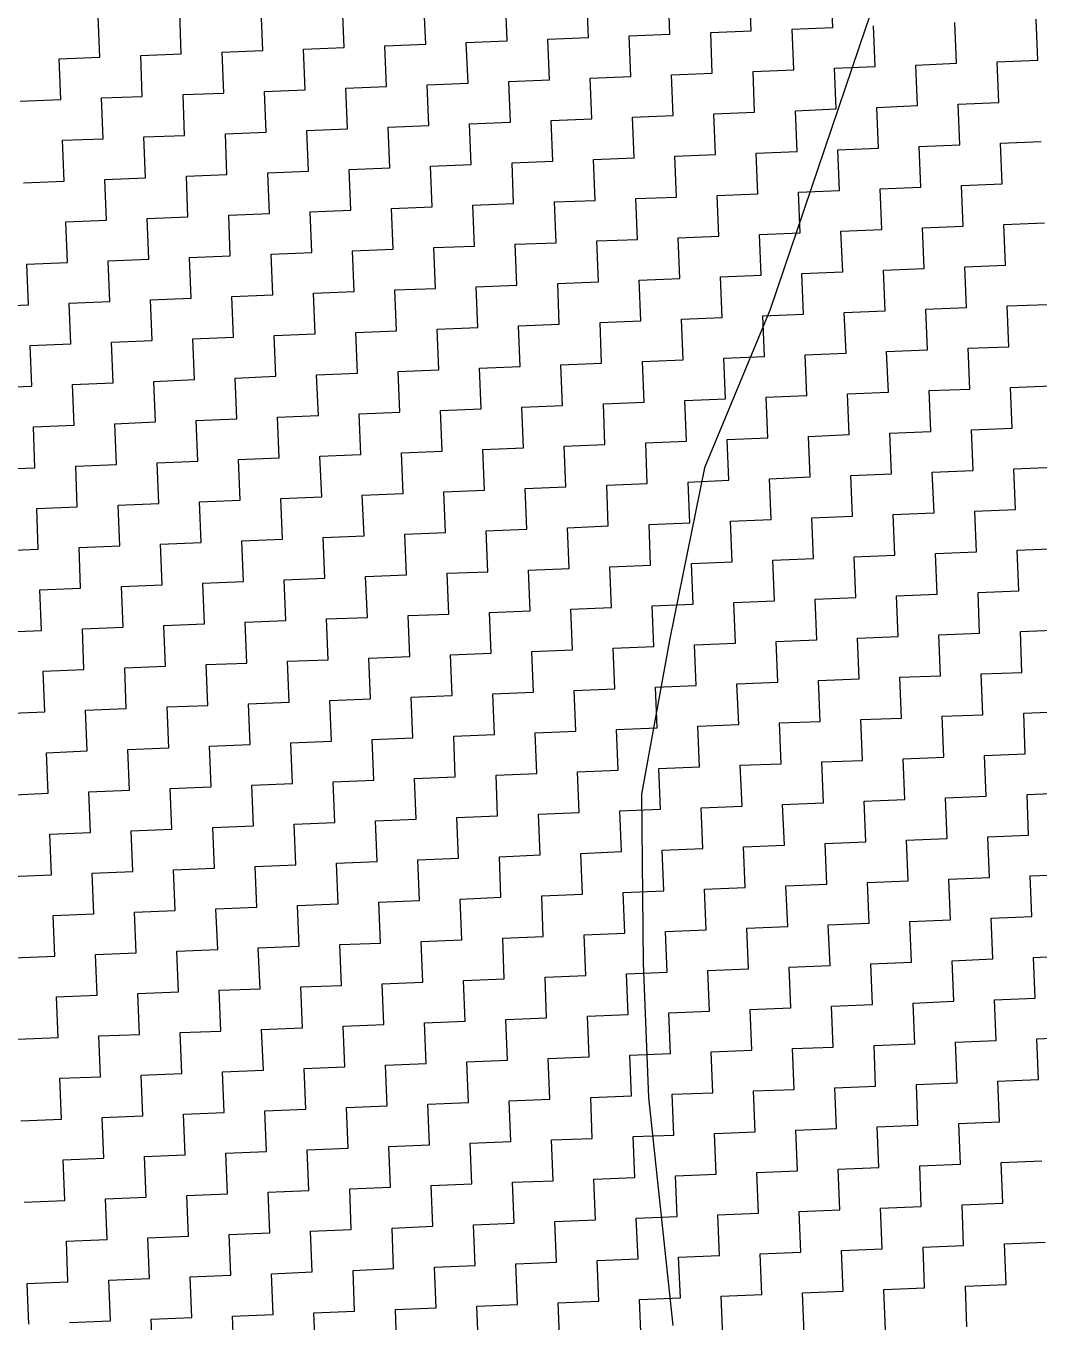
# Model space of a CAD drawing. Header units: metres. Extents: x 281802 to 284768, y 2076477 to 2081449.
# Drawn here: x 282218.1 to 282325, y 2076777.3 to 2076914.1 of the extents above; entities that cross this region are included whole.
import ezdxf

# ---------------------------------------------------------------- set-up
doc = ezdxf.new("R2010")
doc.units = ezdxf.units.M
doc.layers.add('LINE_WATER', color=4, linetype='Continuous')
doc.layers.add('POLY_HATCH', color=12, linetype='Continuous')

msp = doc.modelspace()

# ---------------------------------------------------------------- linework, layer by layer
at = {"layer": 'LINE_WATER'}
for p, q in [((282313.17, 2076932.22), (282306.69, 2076913.9)), ((282306.69, 2076913.9), (282296.65, 2076884.2)), ((282296.65, 2076884.2), (282289.7, 2076867.47)), ((282289.7, 2076867.47), (282286.05, 2076849.44)), ((282286.05, 2076849.44), (282283.04, 2076833.03)), ((282283.04, 2076833.03), (282283.24, 2076815.17)), ((282283.24, 2076815.17), (282283.81, 2076801)), ((282283.81, 2076801), (282286.36, 2076776.92))]:
    msp.add_line(p, q, dxfattribs=at)
at = {"layer": 'POLY_HATCH', "linetype": 'Continuous'}
for p, q in [((282303.25, 2076913.96), (282303.08, 2076918.26)), ((282268.86, 2076912.57), (282268.69, 2076916.87)), ((282277.46, 2076912.92), (282277.29, 2076917.22)), ((282286.06, 2076913.27), (282285.88, 2076917.57)), ((282294.65, 2076913.62), (282294.48, 2076917.91)), ((282234.47, 2076911.18), (282234.3, 2076915.48)), ((282243.07, 2076911.53), (282242.9, 2076915.82)), ((282251.67, 2076911.87), (282251.49, 2076916.17)), ((282260.27, 2076912.22), (282260.09, 2076916.52)), ((282225.88, 2076910.83), (282225.7, 2076915.13)), ((282307.72, 2076909.84), (282307.55, 2076914.14)), ((282316.32, 2076910.19), (282316.15, 2076914.49)), ((282324.92, 2076910.54), (282324.74, 2076914.84)), ((282273.16, 2076912.74), (282277.46, 2076912.92)), ((282273.34, 2076908.45), (282273.16, 2076912.74)), ((282281.76, 2076913.09), (282286.06, 2076913.27)), ((282281.93, 2076908.79), (282281.76, 2076913.09)), ((282290.36, 2076913.44), (282294.65, 2076913.62)), ((282290.53, 2076909.14), (282290.36, 2076913.44)), ((282298.95, 2076913.79), (282303.25, 2076913.96)), ((282299.13, 2076909.49), (282298.95, 2076913.79)), ((282238.77, 2076911.35), (282243.07, 2076911.53)), ((282238.95, 2076907.05), (282238.77, 2076911.35)), ((282247.37, 2076911.7), (282251.67, 2076911.87)), ((282247.54, 2076907.4), (282247.37, 2076911.7)), ((282255.97, 2076912.05), (282260.27, 2076912.22)), ((282256.14, 2076907.75), (282255.97, 2076912.05)), ((282264.56, 2076912.4), (282268.86, 2076912.57)), ((282264.74, 2076908.1), (282264.56, 2076912.4)), ((282221.58, 2076910.65), (282225.88, 2076910.83)), ((282221.75, 2076906.36), (282221.58, 2076910.65)), ((282230.18, 2076911), (282234.47, 2076911.18)), ((282230.35, 2076906.7), (282230.18, 2076911)), ((282312.02, 2076910.01), (282316.32, 2076910.19)), ((282312.2, 2076905.72), (282312.02, 2076910.01)), ((282320.62, 2076910.36), (282324.92, 2076910.54)), ((282320.79, 2076906.06), (282320.62, 2076910.36)), ((282277.63, 2076908.62), (282281.93, 2076908.79)), ((282277.81, 2076904.32), (282277.63, 2076908.62)), ((282286.23, 2076908.97), (282290.53, 2076909.14)), ((282286.41, 2076904.67), (282286.23, 2076908.97)), ((282294.83, 2076909.32), (282299.13, 2076909.49)), ((282295, 2076905.02), (282294.83, 2076909.32)), ((282303.43, 2076909.67), (282307.72, 2076909.84)), ((282303.6, 2076905.37), (282303.43, 2076909.67)), ((282243.25, 2076907.23), (282247.54, 2076907.4)), ((282243.42, 2076902.93), (282243.25, 2076907.23)), ((282251.84, 2076907.58), (282256.14, 2076907.75)), ((282252.02, 2076903.28), (282251.84, 2076907.58)), ((282260.44, 2076907.92), (282264.74, 2076908.1)), ((282260.61, 2076903.63), (282260.44, 2076907.92)), ((282269.04, 2076908.27), (282273.34, 2076908.45)), ((282269.21, 2076903.97), (282269.04, 2076908.27)), ((282217.45, 2076906.18), (282221.75, 2076906.36)), ((282226.05, 2076906.53), (282230.35, 2076906.7)), ((282226.22, 2076902.23), (282226.05, 2076906.53)), ((282234.65, 2076906.88), (282238.95, 2076907.05)), ((282234.82, 2076902.58), (282234.65, 2076906.88)), ((282316.5, 2076905.89), (282320.79, 2076906.06)), ((282316.67, 2076901.59), (282316.5, 2076905.89)), ((282282.11, 2076904.5), (282286.41, 2076904.67)), ((282282.28, 2076900.2), (282282.11, 2076904.5)), ((282290.7, 2076904.84), (282295, 2076905.02)), ((282290.88, 2076900.55), (282290.7, 2076904.84)), ((282299.3, 2076905.19), (282303.6, 2076905.37)), ((282299.48, 2076900.89), (282299.3, 2076905.19)), ((282307.9, 2076905.54), (282312.2, 2076905.72)), ((282308.07, 2076901.24), (282307.9, 2076905.54)), ((282247.72, 2076903.1), (282252.02, 2076903.28)), ((282247.89, 2076898.8), (282247.72, 2076903.1)), ((282256.32, 2076903.45), (282260.61, 2076903.63)), ((282256.49, 2076899.15), (282256.32, 2076903.45)), ((282264.91, 2076903.8), (282269.21, 2076903.97)), ((282265.09, 2076899.5), (282264.91, 2076903.8)), ((282273.51, 2076904.15), (282277.81, 2076904.32)), ((282273.68, 2076899.85), (282273.51, 2076904.15)), ((282221.93, 2076902.06), (282226.22, 2076902.23)), ((282222.1, 2076897.76), (282221.93, 2076902.06)), ((282230.52, 2076902.41), (282234.82, 2076902.58)), ((282230.7, 2076898.11), (282230.52, 2076902.41)), ((282239.12, 2076902.75), (282243.42, 2076902.93)), ((282239.29, 2076898.46), (282239.12, 2076902.75)), ((282320.97, 2076901.77), (282325.27, 2076901.94)), ((282321.14, 2076897.47), (282320.97, 2076901.77)), ((282286.58, 2076900.37), (282290.88, 2076900.55)), ((282286.75, 2076896.07), (282286.58, 2076900.37)), ((282295.18, 2076900.72), (282299.48, 2076900.89)), ((282295.35, 2076896.42), (282295.18, 2076900.72)), ((282303.77, 2076901.07), (282308.07, 2076901.24)), ((282303.95, 2076896.77), (282303.77, 2076901.07)), ((282312.37, 2076901.42), (282316.67, 2076901.59)), ((282312.55, 2076897.12), (282312.37, 2076901.42)), ((282252.19, 2076898.98), (282256.49, 2076899.15)), ((282252.36, 2076894.68), (282252.19, 2076898.98)), ((282260.79, 2076899.33), (282265.09, 2076899.5)), ((282260.96, 2076895.03), (282260.79, 2076899.33)), ((282269.39, 2076899.67), (282273.68, 2076899.85)), ((282269.56, 2076895.38), (282269.39, 2076899.67)), ((282277.98, 2076900.02), (282282.28, 2076900.2)), ((282278.16, 2076895.72), (282277.98, 2076900.02)), ((282217.8, 2076897.58), (282222.1, 2076897.76)), ((282226.4, 2076897.93), (282230.7, 2076898.11)), ((282226.57, 2076893.63), (282226.4, 2076897.93)), ((282235, 2076898.28), (282239.29, 2076898.46)), ((282235.17, 2076893.98), (282235, 2076898.28)), ((282243.59, 2076898.63), (282247.89, 2076898.8)), ((282243.77, 2076894.33), (282243.59, 2076898.63)), ((282291.05, 2076896.25), (282295.35, 2076896.42)), ((282291.23, 2076891.95), (282291.05, 2076896.25)), ((282299.65, 2076896.6), (282303.95, 2076896.77)), ((282299.82, 2076892.3), (282299.65, 2076896.6)), ((282308.25, 2076896.94), (282312.55, 2076897.12)), ((282308.42, 2076892.65), (282308.25, 2076896.94)), ((282316.84, 2076897.29), (282321.14, 2076897.47)), ((282317.02, 2076892.99), (282316.84, 2076897.29)), ((282256.66, 2076894.85), (282260.96, 2076895.03)), ((282265.26, 2076895.2), (282269.56, 2076895.38)), ((282265.43, 2076890.9), (282265.26, 2076895.2)), ((282273.86, 2076895.55), (282278.16, 2076895.72)), ((282274.03, 2076891.25), (282273.86, 2076895.55)), ((282282.46, 2076895.9), (282286.75, 2076896.07)), ((282282.63, 2076891.6), (282282.46, 2076895.9)), ((282222.27, 2076893.46), (282226.57, 2076893.63)), ((282230.87, 2076893.81), (282235.17, 2076893.98)), ((282231.05, 2076889.51), (282230.87, 2076893.81)), ((282239.47, 2076894.16), (282243.77, 2076894.33)), ((282239.64, 2076889.86), (282239.47, 2076894.16)), ((282248.07, 2076894.51), (282252.36, 2076894.68)), ((282248.24, 2076890.21), (282248.07, 2076894.51)), ((282256.84, 2076890.56), (282256.66, 2076894.85)), ((282222.45, 2076889.16), (282222.27, 2076893.46)), ((282295.53, 2076892.12), (282299.82, 2076892.3)), ((282304.12, 2076892.47), (282308.42, 2076892.65)), ((282304.3, 2076888.17), (282304.12, 2076892.47)), ((282312.72, 2076892.82), (282317.02, 2076892.99)), ((282312.89, 2076888.52), (282312.72, 2076892.82)), ((282321.32, 2076893.17), (282325.62, 2076893.34)), ((282321.49, 2076888.87), (282321.32, 2076893.17)), ((282261.14, 2076890.73), (282265.43, 2076890.9)), ((282269.73, 2076891.08), (282274.03, 2076891.25)), ((282269.91, 2076886.78), (282269.73, 2076891.08)), ((282278.33, 2076891.43), (282282.63, 2076891.6)), ((282278.51, 2076887.13), (282278.33, 2076891.43)), ((282286.93, 2076891.77), (282291.23, 2076891.95)), ((282287.1, 2076887.48), (282286.93, 2076891.77)), ((282295.7, 2076887.82), (282295.53, 2076892.12)), ((282226.75, 2076889.34), (282231.05, 2076889.51)), ((282235.34, 2076889.68), (282239.64, 2076889.86)), ((282235.52, 2076885.39), (282235.34, 2076889.68)), ((282243.94, 2076890.03), (282248.24, 2076890.21)), ((282244.12, 2076885.73), (282243.94, 2076890.03)), ((282252.54, 2076890.38), (282256.84, 2076890.56)), ((282252.71, 2076886.08), (282252.54, 2076890.38)), ((282261.31, 2076886.43), (282261.14, 2076890.73)), ((282218.15, 2076888.99), (282222.45, 2076889.16)), ((282218.32, 2076884.69), (282218.15, 2076888.99)), ((282226.92, 2076885.04), (282226.75, 2076889.34)), ((282300, 2076888), (282304.3, 2076888.17)), ((282308.6, 2076888.35), (282312.89, 2076888.52)), ((282308.77, 2076884.05), (282308.6, 2076888.35)), ((282317.19, 2076888.7), (282321.49, 2076888.87)), ((282317.37, 2076884.4), (282317.19, 2076888.7)), ((282265.61, 2076886.6), (282269.91, 2076886.78)), ((282274.21, 2076886.95), (282278.51, 2076887.13)), ((282274.38, 2076882.65), (282274.21, 2076886.95)), ((282282.8, 2076887.3), (282287.1, 2076887.48)), ((282282.98, 2076883), (282282.8, 2076887.3)), ((282291.4, 2076887.65), (282295.7, 2076887.82)), ((282291.58, 2076883.35), (282291.4, 2076887.65)), ((282300.17, 2076883.7), (282300, 2076888)), ((282231.22, 2076885.21), (282235.52, 2076885.39)), ((282239.82, 2076885.56), (282244.12, 2076885.73)), ((282239.99, 2076881.26), (282239.82, 2076885.56)), ((282248.41, 2076885.91), (282252.71, 2076886.08)), ((282248.59, 2076881.61), (282248.41, 2076885.91)), ((282257.01, 2076886.26), (282261.31, 2076886.43)), ((282257.19, 2076881.96), (282257.01, 2076886.26)), ((282265.78, 2076882.31), (282265.61, 2076886.6)), ((282214.03, 2076884.51), (282218.32, 2076884.69)), ((282222.62, 2076884.86), (282226.92, 2076885.04)), ((282222.8, 2076880.56), (282222.62, 2076884.86)), ((282231.39, 2076880.91), (282231.22, 2076885.21)), ((282304.47, 2076883.87), (282308.77, 2076884.05)), ((282313.07, 2076884.22), (282317.37, 2076884.4)), ((282313.24, 2076879.92), (282313.07, 2076884.22)), ((282321.67, 2076884.57), (282325.96, 2076884.74)), ((282321.84, 2076880.27), (282321.67, 2076884.57)), ((282270.08, 2076882.48), (282274.38, 2076882.65)), ((282278.68, 2076882.83), (282282.98, 2076883)), ((282278.85, 2076878.53), (282278.68, 2076882.83)), ((282287.28, 2076883.18), (282291.58, 2076883.35)), ((282287.45, 2076878.88), (282287.28, 2076883.18)), ((282295.87, 2076883.53), (282300.17, 2076883.7)), ((282296.05, 2076879.23), (282295.87, 2076883.53)), ((282304.65, 2076879.58), (282304.47, 2076883.87)), ((282235.69, 2076881.09), (282239.99, 2076881.26)), ((282244.29, 2076881.44), (282248.59, 2076881.61)), ((282244.46, 2076877.14), (282244.29, 2076881.44)), ((282252.89, 2076881.78), (282257.19, 2076881.96)), ((282253.06, 2076877.49), (282252.89, 2076881.78)), ((282261.48, 2076882.13), (282265.78, 2076882.31)), ((282261.66, 2076877.83), (282261.48, 2076882.13)), ((282270.26, 2076878.18), (282270.08, 2076882.48)), ((282218.5, 2076880.39), (282222.8, 2076880.56)), ((282218.67, 2076876.09), (282218.5, 2076880.39)), ((282227.1, 2076880.74), (282231.39, 2076880.91)), ((282227.27, 2076876.44), (282227.1, 2076880.74)), ((282235.87, 2076876.79), (282235.69, 2076881.09)), ((282308.94, 2076879.75), (282313.24, 2076879.92)), ((282317.54, 2076880.1), (282321.84, 2076880.27)), ((282317.72, 2076875.8), (282317.54, 2076880.1)), ((282274.55, 2076878.36), (282278.85, 2076878.53)), ((282283.15, 2076878.7), (282287.45, 2076878.88)), ((282283.33, 2076874.41), (282283.15, 2076878.7)), ((282291.75, 2076879.05), (282296.05, 2076879.23)), ((282291.92, 2076874.75), (282291.75, 2076879.05)), ((282300.35, 2076879.4), (282304.65, 2076879.58)), ((282300.52, 2076875.1), (282300.35, 2076879.4)), ((282309.12, 2076875.45), (282308.94, 2076879.75)), ((282240.17, 2076876.96), (282244.46, 2076877.14)), ((282248.76, 2076877.31), (282253.06, 2076877.49)), ((282248.94, 2076873.01), (282248.76, 2076877.31)), ((282257.36, 2076877.66), (282261.66, 2076877.83)), ((282257.53, 2076873.36), (282257.36, 2076877.66)), ((282265.96, 2076878.01), (282270.26, 2076878.18)), ((282266.13, 2076873.71), (282265.96, 2076878.01)), ((282274.73, 2076874.06), (282274.55, 2076878.36)), ((282214.37, 2076875.92), (282218.67, 2076876.09)), ((282222.97, 2076876.27), (282227.27, 2076876.44)), ((282223.15, 2076871.97), (282222.97, 2076876.27)), ((282231.57, 2076876.61), (282235.87, 2076876.79)), ((282231.74, 2076872.32), (282231.57, 2076876.61)), ((282240.34, 2076872.66), (282240.17, 2076876.96)), ((282313.42, 2076875.63), (282317.72, 2076875.8)), ((282322.01, 2076875.97), (282326.31, 2076876.15)), ((282322.19, 2076871.67), (282322.01, 2076875.97)), ((282279.03, 2076874.23), (282283.33, 2076874.41)), ((282287.62, 2076874.58), (282291.92, 2076874.75)), ((282287.8, 2076870.28), (282287.62, 2076874.58)), ((282296.22, 2076874.93), (282300.52, 2076875.1)), ((282296.4, 2076870.63), (282296.22, 2076874.93)), ((282304.82, 2076875.28), (282309.12, 2076875.45)), ((282304.99, 2076870.98), (282304.82, 2076875.28)), ((282313.59, 2076871.33), (282313.42, 2076875.63)), ((282244.64, 2076872.84), (282248.94, 2076873.01)), ((282253.24, 2076873.19), (282257.53, 2076873.36)), ((282253.41, 2076868.89), (282253.24, 2076873.19)), ((282261.83, 2076873.53), (282266.13, 2076873.71)), ((282262.01, 2076869.24), (282261.83, 2076873.53)), ((282270.43, 2076873.88), (282274.73, 2076874.06)), ((282270.6, 2076869.58), (282270.43, 2076873.88)), ((282279.2, 2076869.93), (282279.03, 2076874.23)), ((282218.85, 2076871.79), (282223.15, 2076871.97)), ((282219.02, 2076867.49), (282218.85, 2076871.79)), ((282227.44, 2076872.14), (282231.74, 2076872.32)), ((282227.62, 2076867.84), (282227.44, 2076872.14)), ((282236.04, 2076872.49), (282240.34, 2076872.66)), ((282236.22, 2076868.19), (282236.04, 2076872.49)), ((282244.81, 2076868.54), (282244.64, 2076872.84)), ((282317.89, 2076871.5), (282322.19, 2076871.67)), ((282283.5, 2076870.11), (282287.8, 2076870.28)), ((282292.1, 2076870.46), (282296.4, 2076870.63)), ((282292.27, 2076866.16), (282292.1, 2076870.46)), ((282300.69, 2076870.8), (282304.99, 2076870.98)), ((282300.87, 2076866.51), (282300.69, 2076870.8)), ((282309.29, 2076871.15), (282313.59, 2076871.33)), ((282309.47, 2076866.85), (282309.29, 2076871.15)), ((282318.06, 2076867.2), (282317.89, 2076871.5)), ((282249.11, 2076868.71), (282253.41, 2076868.89)), ((282257.71, 2076869.06), (282262.01, 2076869.24)), ((282257.88, 2076864.76), (282257.71, 2076869.06)), ((282266.31, 2076869.41), (282270.6, 2076869.58)), ((282266.48, 2076865.11), (282266.31, 2076869.41)), ((282274.9, 2076869.76), (282279.2, 2076869.93)), ((282275.08, 2076865.46), (282274.9, 2076869.76)), ((282283.67, 2076865.81), (282283.5, 2076870.11)), ((282223.32, 2076867.67), (282227.62, 2076867.84)), ((282223.49, 2076863.37), (282223.32, 2076867.67)), ((282231.92, 2076868.02), (282236.22, 2076868.19)), ((282232.09, 2076863.72), (282231.92, 2076868.02)), ((282240.51, 2076868.37), (282244.81, 2076868.54)), ((282240.69, 2076864.07), (282240.51, 2076868.37)), ((282249.29, 2076864.42), (282249.11, 2076868.71)), ((282322.36, 2076867.38), (282326.66, 2076867.55)), ((282214.72, 2076867.32), (282219.02, 2076867.49)), ((282287.97, 2076865.98), (282292.27, 2076866.16)), ((282296.57, 2076866.33), (282300.87, 2076866.51)), ((282296.74, 2076862.03), (282296.57, 2076866.33)), ((282305.17, 2076866.68), (282309.47, 2076866.85)), ((282305.34, 2076862.38), (282305.17, 2076866.68)), ((282313.76, 2076867.03), (282318.06, 2076867.2)), ((282313.94, 2076862.73), (282313.76, 2076867.03)), ((282322.54, 2076863.08), (282322.36, 2076867.38)), ((282253.58, 2076864.59), (282257.88, 2076864.76)), ((282262.18, 2076864.94), (282266.48, 2076865.11)), ((282262.36, 2076860.64), (282262.18, 2076864.94)), ((282270.78, 2076865.29), (282275.08, 2076865.46)), ((282270.95, 2076860.99), (282270.78, 2076865.29)), ((282279.38, 2076865.63), (282283.67, 2076865.81)), ((282279.55, 2076861.34), (282279.38, 2076865.63)), ((282288.15, 2076861.68), (282287.97, 2076865.98)), ((282227.79, 2076863.54), (282232.09, 2076863.72)), ((282227.97, 2076859.25), (282227.79, 2076863.54)), ((282236.39, 2076863.89), (282240.69, 2076864.07)), ((282236.56, 2076859.59), (282236.39, 2076863.89)), ((282244.99, 2076864.24), (282249.29, 2076864.42)), ((282245.16, 2076859.94), (282244.99, 2076864.24)), ((282253.76, 2076860.29), (282253.58, 2076864.59)), ((282219.2, 2076863.2), (282223.49, 2076863.37)), ((282219.37, 2076858.9), (282219.2, 2076863.2)), ((282292.45, 2076861.86), (282296.74, 2076862.03)), ((282301.04, 2076862.21), (282305.34, 2076862.38)), ((282301.22, 2076857.91), (282301.04, 2076862.21)), ((282309.64, 2076862.56), (282313.94, 2076862.73)), ((282309.81, 2076858.26), (282309.64, 2076862.56)), ((282318.24, 2076862.9), (282322.54, 2076863.08)), ((282318.41, 2076858.6), (282318.24, 2076862.9)), ((282266.65, 2076860.81), (282270.95, 2076860.99)), ((282266.83, 2076856.51), (282266.65, 2076860.81)), ((282275.25, 2076861.16), (282279.55, 2076861.34)), ((282275.43, 2076856.86), (282275.25, 2076861.16)), ((282283.85, 2076861.51), (282288.15, 2076861.68)), ((282284.02, 2076857.21), (282283.85, 2076861.51)), ((282292.62, 2076857.56), (282292.45, 2076861.86)), ((282232.27, 2076859.42), (282236.56, 2076859.59)), ((282232.44, 2076855.12), (282232.27, 2076859.42)), ((282240.86, 2076859.77), (282245.16, 2076859.94)), ((282241.04, 2076855.47), (282240.86, 2076859.77)), ((282249.46, 2076860.12), (282253.76, 2076860.29)), ((282249.63, 2076855.82), (282249.46, 2076860.12)), ((282258.06, 2076860.46), (282262.36, 2076860.64)), ((282258.23, 2076856.17), (282258.06, 2076860.46)), ((282215.07, 2076858.72), (282219.37, 2076858.9)), ((282223.67, 2076859.07), (282227.97, 2076859.25)), ((282223.84, 2076854.77), (282223.67, 2076859.07)), ((282305.52, 2076858.08), (282309.81, 2076858.26)), ((282305.69, 2076853.78), (282305.52, 2076858.08)), ((282314.11, 2076858.43), (282318.41, 2076858.6)), ((282314.29, 2076854.13), (282314.11, 2076858.43)), ((282322.71, 2076858.78), (282327.01, 2076858.95)), ((282322.88, 2076854.48), (282322.71, 2076858.78)), ((282271.13, 2076856.69), (282275.43, 2076856.86)), ((282271.3, 2076852.39), (282271.13, 2076856.69)), ((282279.72, 2076857.04), (282284.02, 2076857.21)), ((282279.9, 2076852.74), (282279.72, 2076857.04)), ((282288.32, 2076857.39), (282292.62, 2076857.56)), ((282288.5, 2076853.09), (282288.32, 2076857.39)), ((282296.92, 2076857.73), (282301.22, 2076857.91)), ((282297.09, 2076853.44), (282296.92, 2076857.73)), ((282236.74, 2076855.3), (282241.04, 2076855.47)), ((282236.91, 2076851), (282236.74, 2076855.3)), ((282245.34, 2076855.64), (282249.63, 2076855.82)), ((282245.51, 2076851.35), (282245.34, 2076855.64)), ((282253.93, 2076855.99), (282258.23, 2076856.17)), ((282254.11, 2076851.69), (282253.93, 2076855.99)), ((282262.53, 2076856.34), (282266.83, 2076856.51)), ((282262.7, 2076852.04), (282262.53, 2076856.34)), ((282219.54, 2076854.6), (282223.84, 2076854.77)), ((282219.72, 2076850.3), (282219.54, 2076854.6)), ((282228.14, 2076854.95), (282232.44, 2076855.12)), ((282228.32, 2076850.65), (282228.14, 2076854.95)), ((282309.99, 2076853.96), (282314.29, 2076854.13)), ((282310.16, 2076849.66), (282309.99, 2076853.96)), ((282318.59, 2076854.31), (282322.88, 2076854.48)), ((282318.76, 2076850.01), (282318.59, 2076854.31)), ((282275.6, 2076852.56), (282279.9, 2076852.74)), ((282275.77, 2076848.27), (282275.6, 2076852.56)), ((282284.2, 2076852.91), (282288.5, 2076853.09)), ((282284.37, 2076848.61), (282284.2, 2076852.91)), ((282292.79, 2076853.26), (282297.09, 2076853.44)), ((282292.97, 2076848.96), (282292.79, 2076853.26)), ((282301.39, 2076853.61), (282305.69, 2076853.78)), ((282301.57, 2076849.31), (282301.39, 2076853.61)), ((282241.21, 2076851.17), (282245.51, 2076851.35)), ((282241.39, 2076846.87), (282241.21, 2076851.17)), ((282249.81, 2076851.52), (282254.11, 2076851.69)), ((282249.98, 2076847.22), (282249.81, 2076851.52)), ((282258.41, 2076851.87), (282262.7, 2076852.04)), ((282258.58, 2076847.57), (282258.41, 2076851.87)), ((282267, 2076852.22), (282271.3, 2076852.39)), ((282267.18, 2076847.92), (282267, 2076852.22)), ((282215.42, 2076850.13), (282219.72, 2076850.3)), ((282224.02, 2076850.47), (282228.32, 2076850.65)), ((282224.19, 2076846.18), (282224.02, 2076850.47)), ((282232.61, 2076850.82), (282236.91, 2076851)), ((282232.79, 2076846.52), (282232.61, 2076850.82)), ((282314.46, 2076849.83), (282318.76, 2076850.01)), ((282314.64, 2076845.53), (282314.46, 2076849.83)), ((282323.06, 2076850.18), (282327.36, 2076850.36)), ((282323.23, 2076845.88), (282323.06, 2076850.18)), ((282280.07, 2076848.44), (282284.37, 2076848.61)), ((282280.25, 2076844.14), (282280.07, 2076848.44)), ((282288.67, 2076848.79), (282292.97, 2076848.96)), ((282288.84, 2076844.49), (282288.67, 2076848.79)), ((282297.27, 2076849.14), (282301.57, 2076849.31)), ((282297.44, 2076844.84), (282297.27, 2076849.14)), ((282305.86, 2076849.49), (282310.16, 2076849.66)), ((282306.04, 2076845.19), (282305.86, 2076849.49)), ((282245.68, 2076847.05), (282249.98, 2076847.22)), ((282245.86, 2076842.75), (282245.68, 2076847.05)), ((282254.28, 2076847.39), (282258.58, 2076847.57)), ((282254.46, 2076843.1), (282254.28, 2076847.39)), ((282262.88, 2076847.74), (282267.18, 2076847.92)), ((282263.05, 2076843.44), (282262.88, 2076847.74)), ((282271.48, 2076848.09), (282275.77, 2076848.27)), ((282271.65, 2076843.79), (282271.48, 2076848.09)), ((282219.89, 2076846), (282224.19, 2076846.18)), ((282220.07, 2076841.7), (282219.89, 2076846)), ((282228.49, 2076846.35), (282232.79, 2076846.52)), ((282228.66, 2076842.05), (282228.49, 2076846.35)), ((282237.09, 2076846.7), (282241.39, 2076846.87)), ((282237.26, 2076842.4), (282237.09, 2076846.7)), ((282318.93, 2076845.71), (282323.23, 2076845.88)), ((282319.11, 2076841.41), (282318.93, 2076845.71)), ((282284.55, 2076844.32), (282288.84, 2076844.49)), ((282284.72, 2076840.02), (282284.55, 2076844.32)), ((282293.14, 2076844.66), (282297.44, 2076844.84)), ((282293.32, 2076840.37), (282293.14, 2076844.66)), ((282301.74, 2076845.01), (282306.04, 2076845.19)), ((282301.91, 2076840.71), (282301.74, 2076845.01)), ((282310.34, 2076845.36), (282314.64, 2076845.53)), ((282310.51, 2076841.06), (282310.34, 2076845.36)), ((282250.16, 2076842.92), (282254.46, 2076843.1)), ((282250.33, 2076838.62), (282250.16, 2076842.92)), ((282258.75, 2076843.27), (282263.05, 2076843.44)), ((282258.93, 2076838.97), (282258.75, 2076843.27)), ((282267.35, 2076843.62), (282271.65, 2076843.79)), ((282267.53, 2076839.32), (282267.35, 2076843.62)), ((282275.95, 2076843.97), (282280.25, 2076844.14)), ((282276.12, 2076839.67), (282275.95, 2076843.97)), ((282215.77, 2076841.53), (282220.07, 2076841.7)), ((282224.36, 2076841.88), (282228.66, 2076842.05)), ((282224.54, 2076837.58), (282224.36, 2076841.88)), ((282232.96, 2076842.23), (282237.26, 2076842.4)), ((282233.14, 2076837.93), (282232.96, 2076842.23)), ((282241.56, 2076842.57), (282245.86, 2076842.75)), ((282241.73, 2076838.28), (282241.56, 2076842.57)), ((282323.41, 2076841.58), (282327.71, 2076841.76)), ((282323.58, 2076837.29), (282323.41, 2076841.58)), ((282289.02, 2076840.19), (282293.32, 2076840.37)), ((282289.19, 2076835.89), (282289.02, 2076840.19)), ((282297.62, 2076840.54), (282301.91, 2076840.71)), ((282297.79, 2076836.24), (282297.62, 2076840.54)), ((282306.21, 2076840.89), (282310.51, 2076841.06)), ((282306.39, 2076836.59), (282306.21, 2076840.89)), ((282314.81, 2076841.24), (282319.11, 2076841.41)), ((282314.98, 2076836.94), (282314.81, 2076841.24)), ((282254.63, 2076838.8), (282258.93, 2076838.97)), ((282254.8, 2076834.5), (282254.63, 2076838.8)), ((282263.23, 2076839.15), (282267.53, 2076839.32)), ((282263.4, 2076834.85), (282263.23, 2076839.15)), ((282271.82, 2076839.49), (282276.12, 2076839.67)), ((282272, 2076835.2), (282271.82, 2076839.49)), ((282280.42, 2076839.84), (282284.72, 2076840.02)), ((282280.6, 2076835.54), (282280.42, 2076839.84)), ((282220.24, 2076837.4), (282224.54, 2076837.58)), ((282220.41, 2076833.11), (282220.24, 2076837.4)), ((282228.84, 2076837.75), (282233.14, 2076837.93)), ((282229.01, 2076833.45), (282228.84, 2076837.75)), ((282237.43, 2076838.1), (282241.73, 2076838.28)), ((282237.61, 2076833.8), (282237.43, 2076838.1)), ((282246.03, 2076838.45), (282250.33, 2076838.62)), ((282246.21, 2076834.15), (282246.03, 2076838.45)), ((282293.49, 2076836.07), (282297.79, 2076836.24)), ((282293.67, 2076831.77), (282293.49, 2076836.07)), ((282302.09, 2076836.42), (282306.39, 2076836.59)), ((282302.26, 2076832.12), (282302.09, 2076836.42)), ((282310.69, 2076836.76), (282314.98, 2076836.94)), ((282310.86, 2076832.46), (282310.69, 2076836.76)), ((282319.28, 2076837.11), (282323.58, 2076837.29)), ((282319.46, 2076832.81), (282319.28, 2076837.11)), ((282259.1, 2076834.67), (282263.4, 2076834.85)), ((282259.28, 2076830.37), (282259.1, 2076834.67)), ((282267.7, 2076835.02), (282272, 2076835.2)), ((282267.87, 2076830.72), (282267.7, 2076835.02)), ((282276.3, 2076835.37), (282280.6, 2076835.54)), ((282276.47, 2076831.07), (282276.3, 2076835.37)), ((282284.89, 2076835.72), (282289.19, 2076835.89)), ((282285.07, 2076831.42), (282284.89, 2076835.72)), ((282224.71, 2076833.28), (282229.01, 2076833.45)), ((282233.31, 2076833.63), (282237.61, 2076833.8)), ((282233.48, 2076829.33), (282233.31, 2076833.63)), ((282241.91, 2076833.98), (282246.21, 2076834.15)), ((282242.08, 2076829.68), (282241.91, 2076833.98)), ((282250.5, 2076834.32), (282254.8, 2076834.5)), ((282250.68, 2076830.03), (282250.5, 2076834.32)), ((282216.12, 2076832.93), (282220.41, 2076833.11)), ((282224.89, 2076828.98), (282224.71, 2076833.28)), ((282297.96, 2076831.94), (282302.26, 2076832.12)), ((282298.14, 2076827.64), (282297.96, 2076831.94)), ((282306.56, 2076832.29), (282310.86, 2076832.46)), ((282306.74, 2076827.99), (282306.56, 2076832.29)), ((282315.16, 2076832.64), (282319.46, 2076832.81)), ((282315.33, 2076828.34), (282315.16, 2076832.64)), ((282323.76, 2076832.99), (282328.05, 2076833.16)), ((282323.93, 2076828.69), (282323.76, 2076832.99)), ((282263.57, 2076830.55), (282267.87, 2076830.72)), ((282263.75, 2076826.25), (282263.57, 2076830.55)), ((282272.17, 2076830.9), (282276.47, 2076831.07)), ((282272.35, 2076826.6), (282272.17, 2076830.9)), ((282280.77, 2076831.25), (282285.07, 2076831.42)), ((282280.94, 2076826.95), (282280.77, 2076831.25)), ((282289.37, 2076831.59), (282293.67, 2076831.77)), ((282289.54, 2076827.3), (282289.37, 2076831.59)), ((282229.19, 2076829.16), (282233.48, 2076829.33)), ((282237.78, 2076829.5), (282242.08, 2076829.68)), ((282237.96, 2076825.21), (282237.78, 2076829.5)), ((282246.38, 2076829.85), (282250.68, 2076830.03)), ((282246.55, 2076825.55), (282246.38, 2076829.85)), ((282254.98, 2076830.2), (282259.28, 2076830.37)), ((282255.15, 2076825.9), (282254.98, 2076830.2)), ((282220.59, 2076828.81), (282224.89, 2076828.98)), ((282220.76, 2076824.51), (282220.59, 2076828.81)), ((282229.36, 2076824.86), (282229.19, 2076829.16)), ((282302.44, 2076827.82), (282306.74, 2076827.99)), ((282302.61, 2076823.52), (282302.44, 2076827.82)), ((282311.03, 2076828.17), (282315.33, 2076828.34)), ((282311.21, 2076823.87), (282311.03, 2076828.17)), ((282319.63, 2076828.51), (282323.93, 2076828.69)), ((282319.81, 2076824.22), (282319.63, 2076828.51)), ((282268.05, 2076826.42), (282272.35, 2076826.6)), ((282276.64, 2076826.77), (282280.94, 2076826.95)), ((282276.82, 2076822.47), (282276.64, 2076826.77)), ((282285.24, 2076827.12), (282289.54, 2076827.3)), ((282285.42, 2076822.82), (282285.24, 2076827.12)), ((282293.84, 2076827.47), (282298.14, 2076827.64)), ((282294.01, 2076823.17), (282293.84, 2076827.47)), ((282233.66, 2076825.03), (282237.96, 2076825.21)), ((282242.26, 2076825.38), (282246.55, 2076825.55)), ((282242.43, 2076821.08), (282242.26, 2076825.38)), ((282250.85, 2076825.73), (282255.15, 2076825.9)), ((282251.03, 2076821.43), (282250.85, 2076825.73)), ((282259.45, 2076826.08), (282263.75, 2076826.25)), ((282259.62, 2076821.78), (282259.45, 2076826.08)), ((282268.22, 2076822.13), (282268.05, 2076826.42)), ((282216.46, 2076824.33), (282220.76, 2076824.51)), ((282225.06, 2076824.68), (282229.36, 2076824.86)), ((282225.24, 2076820.38), (282225.06, 2076824.68)), ((282233.83, 2076820.73), (282233.66, 2076825.03)), ((282306.91, 2076823.69), (282311.21, 2076823.87)), ((282315.51, 2076824.04), (282319.81, 2076824.22)), ((282315.68, 2076819.74), (282315.51, 2076824.04)), ((282324.1, 2076824.39), (282328.4, 2076824.56)), ((282324.28, 2076820.09), (282324.1, 2076824.39)), ((282272.52, 2076822.3), (282276.82, 2076822.47)), ((282281.12, 2076822.65), (282285.42, 2076822.82)), ((282281.29, 2076818.35), (282281.12, 2076822.65)), ((282289.71, 2076823), (282294.01, 2076823.17)), ((282289.89, 2076818.7), (282289.71, 2076823)), ((282298.31, 2076823.35), (282302.61, 2076823.52)), ((282298.49, 2076819.05), (282298.31, 2076823.35)), ((282307.08, 2076819.39), (282306.91, 2076823.69)), ((282238.13, 2076820.91), (282242.43, 2076821.08)), ((282246.73, 2076821.25), (282251.03, 2076821.43)), ((282246.9, 2076816.96), (282246.73, 2076821.25)), ((282255.33, 2076821.6), (282259.62, 2076821.78)), ((282255.5, 2076817.3), (282255.33, 2076821.6)), ((282263.92, 2076821.95), (282268.22, 2076822.13)), ((282264.1, 2076817.65), (282263.92, 2076821.95)), ((282272.69, 2076818), (282272.52, 2076822.3)), ((282220.94, 2076820.21), (282225.24, 2076820.38)), ((282221.11, 2076815.91), (282220.94, 2076820.21)), ((282229.53, 2076820.56), (282233.83, 2076820.73)), ((282229.71, 2076816.26), (282229.53, 2076820.56)), ((282238.31, 2076816.61), (282238.13, 2076820.91)), ((282311.38, 2076819.57), (282315.68, 2076819.74)), ((282319.98, 2076819.92), (282324.28, 2076820.09)), ((282320.15, 2076815.62), (282319.98, 2076819.92)), ((282276.99, 2076818.18), (282281.29, 2076818.35)), ((282285.59, 2076818.52), (282289.89, 2076818.7)), ((282285.76, 2076814.23), (282285.59, 2076818.52)), ((282294.19, 2076818.87), (282298.49, 2076819.05)), ((282294.36, 2076814.57), (282294.19, 2076818.87)), ((282302.78, 2076819.22), (282307.08, 2076819.39)), ((282302.96, 2076814.92), (282302.78, 2076819.22)), ((282311.56, 2076815.27), (282311.38, 2076819.57)), ((282242.6, 2076816.78), (282246.9, 2076816.96)), ((282251.2, 2076817.13), (282255.5, 2076817.3)), ((282251.38, 2076812.83), (282251.2, 2076817.13)), ((282259.8, 2076817.48), (282264.1, 2076817.65)), ((282259.97, 2076813.18), (282259.8, 2076817.48)), ((282268.4, 2076817.83), (282272.69, 2076818)), ((282268.57, 2076813.53), (282268.4, 2076817.83)), ((282277.17, 2076813.88), (282276.99, 2076818.18)), ((282216.81, 2076815.74), (282221.11, 2076815.91)), ((282225.41, 2076816.09), (282229.71, 2076816.26)), ((282225.58, 2076811.79), (282225.41, 2076816.09)), ((282234.01, 2076816.43), (282238.31, 2076816.61)), ((282234.18, 2076812.14), (282234.01, 2076816.43)), ((282242.78, 2076812.48), (282242.6, 2076816.78)), ((282315.85, 2076815.44), (282320.15, 2076815.62)), ((282324.45, 2076815.79), (282328.75, 2076815.97)), ((282324.63, 2076811.49), (282324.45, 2076815.79)), ((282281.47, 2076814.05), (282285.76, 2076814.23)), ((282290.06, 2076814.4), (282294.36, 2076814.57)), ((282290.24, 2076810.1), (282290.06, 2076814.4)), ((282298.66, 2076814.75), (282302.96, 2076814.92)), ((282298.83, 2076810.45), (282298.66, 2076814.75)), ((282307.26, 2076815.1), (282311.56, 2076815.27)), ((282307.43, 2076810.8), (282307.26, 2076815.1)), ((282316.03, 2076811.15), (282315.85, 2076815.44)), ((282247.08, 2076812.66), (282251.38, 2076812.83)), ((282255.67, 2076813.01), (282259.97, 2076813.18)), ((282255.85, 2076808.71), (282255.67, 2076813.01)), ((282264.27, 2076813.35), (282268.57, 2076813.53)), ((282264.45, 2076809.06), (282264.27, 2076813.35)), ((282272.87, 2076813.7), (282277.17, 2076813.88)), ((282273.04, 2076809.4), (282272.87, 2076813.7)), ((282281.64, 2076809.75), (282281.47, 2076814.05)), ((282221.29, 2076811.61), (282225.58, 2076811.79)), ((282221.46, 2076807.31), (282221.29, 2076811.61)), ((282229.88, 2076811.96), (282234.18, 2076812.14)), ((282230.06, 2076807.66), (282229.88, 2076811.96)), ((282238.48, 2076812.31), (282242.78, 2076812.48)), ((282238.65, 2076808.01), (282238.48, 2076812.31)), ((282247.25, 2076808.36), (282247.08, 2076812.66)), ((282320.33, 2076811.32), (282324.63, 2076811.49)), ((282285.94, 2076809.93), (282290.24, 2076810.1)), ((282294.54, 2076810.27), (282298.83, 2076810.45)), ((282294.71, 2076805.98), (282294.54, 2076810.27)), ((282303.13, 2076810.62), (282307.43, 2076810.8)), ((282303.31, 2076806.32), (282303.13, 2076810.62)), ((282311.73, 2076810.97), (282316.03, 2076811.15)), ((282311.9, 2076806.67), (282311.73, 2076810.97)), ((282320.5, 2076807.02), (282320.33, 2076811.32)), ((282251.55, 2076808.53), (282255.85, 2076808.71)), ((282260.15, 2076808.88), (282264.45, 2076809.06)), ((282260.32, 2076804.58), (282260.15, 2076808.88)), ((282268.74, 2076809.23), (282273.04, 2076809.4)), ((282268.92, 2076804.93), (282268.74, 2076809.23)), ((282277.34, 2076809.58), (282281.64, 2076809.75)), ((282277.52, 2076805.28), (282277.34, 2076809.58)), ((282286.11, 2076805.63), (282285.94, 2076809.93)), ((282217.16, 2076807.14), (282221.46, 2076807.31)), ((282225.76, 2076807.49), (282230.06, 2076807.66)), ((282225.93, 2076803.19), (282225.76, 2076807.49)), ((282234.36, 2076807.84), (282238.65, 2076808.01)), ((282234.53, 2076803.54), (282234.36, 2076807.84)), ((282242.95, 2076808.18), (282247.25, 2076808.36)), ((282243.13, 2076803.89), (282242.95, 2076808.18)), ((282251.72, 2076804.23), (282251.55, 2076808.53)), ((282324.8, 2076807.2), (282329.1, 2076807.37)), ((282290.41, 2076805.8), (282294.71, 2076805.98)), ((282299.01, 2076806.15), (282303.31, 2076806.32)), ((282299.18, 2076801.85), (282299.01, 2076806.15)), ((282307.61, 2076806.5), (282311.9, 2076806.67)), ((282307.78, 2076802.2), (282307.61, 2076806.5)), ((282316.2, 2076806.85), (282320.5, 2076807.02)), ((282316.38, 2076802.55), (282316.2, 2076806.85)), ((282324.97, 2076802.9), (282324.8, 2076807.2)), ((282256.02, 2076804.41), (282260.32, 2076804.58)), ((282264.62, 2076804.76), (282268.92, 2076804.93)), ((282264.79, 2076800.46), (282264.62, 2076804.76)), ((282273.22, 2076805.11), (282277.52, 2076805.28)), ((282273.39, 2076800.81), (282273.22, 2076805.11)), ((282281.81, 2076805.45), (282286.11, 2076805.63)), ((282281.99, 2076801.16), (282281.81, 2076805.45)), ((282290.59, 2076801.5), (282290.41, 2076805.8)), ((282221.63, 2076803.02), (282225.93, 2076803.19)), ((282230.23, 2076803.36), (282234.53, 2076803.54)), ((282230.41, 2076799.07), (282230.23, 2076803.36)), ((282238.83, 2076803.71), (282243.13, 2076803.89)), ((282239, 2076799.41), (282238.83, 2076803.71)), ((282247.43, 2076804.06), (282251.72, 2076804.23)), ((282247.6, 2076799.76), (282247.43, 2076804.06)), ((282256.2, 2076800.11), (282256.02, 2076804.41)), ((282221.81, 2076798.72), (282221.63, 2076803.02)), ((282294.88, 2076801.68), (282299.18, 2076801.85)), ((282303.48, 2076802.03), (282307.78, 2076802.2)), ((282303.66, 2076797.73), (282303.48, 2076802.03)), ((282312.08, 2076802.37), (282316.38, 2076802.55)), ((282312.25, 2076798.08), (282312.08, 2076802.37)), ((282320.68, 2076802.72), (282324.97, 2076802.9)), ((282320.85, 2076798.42), (282320.68, 2076802.72)), ((282260.5, 2076800.28), (282264.79, 2076800.46)), ((282269.09, 2076800.63), (282273.39, 2076800.81)), ((282269.27, 2076796.33), (282269.09, 2076800.63)), ((282277.69, 2076800.98), (282281.99, 2076801.16)), ((282277.86, 2076796.68), (282277.69, 2076800.98)), ((282286.29, 2076801.33), (282290.59, 2076801.5)), ((282286.46, 2076797.03), (282286.29, 2076801.33)), ((282295.06, 2076797.38), (282294.88, 2076801.68)), ((282234.7, 2076799.24), (282239, 2076799.41)), ((282234.88, 2076794.94), (282234.7, 2076799.24)), ((282243.3, 2076799.59), (282247.6, 2076799.76)), ((282243.48, 2076795.29), (282243.3, 2076799.59)), ((282251.9, 2076799.94), (282256.2, 2076800.11)), ((282252.07, 2076795.64), (282251.9, 2076799.94)), ((282260.67, 2076795.99), (282260.5, 2076800.28)), ((282217.51, 2076798.54), (282221.81, 2076798.72)), ((282226.11, 2076798.89), (282230.41, 2076799.07)), ((282226.28, 2076794.59), (282226.11, 2076798.89)), ((282299.36, 2076797.55), (282303.66, 2076797.73)), ((282307.95, 2076797.9), (282312.25, 2076798.08)), ((282308.13, 2076793.6), (282307.95, 2076797.9)), ((282316.55, 2076798.25), (282320.85, 2076798.42)), ((282316.73, 2076793.95), (282316.55, 2076798.25)), ((282264.97, 2076796.16), (282269.27, 2076796.33)), ((282273.57, 2076796.51), (282277.86, 2076796.68)), ((282273.74, 2076792.21), (282273.57, 2076796.51)), ((282282.16, 2076796.86), (282286.46, 2076797.03)), ((282282.34, 2076792.56), (282282.16, 2076796.86)), ((282290.76, 2076797.2), (282295.06, 2076797.38)), ((282290.93, 2076792.91), (282290.76, 2076797.2)), ((282299.53, 2076793.25), (282299.36, 2076797.55)), ((282239.18, 2076795.11), (282243.48, 2076795.29)), ((282239.35, 2076790.82), (282239.18, 2076795.11)), ((282247.77, 2076795.46), (282252.07, 2076795.64)), ((282247.95, 2076791.16), (282247.77, 2076795.46)), ((282256.37, 2076795.81), (282260.67, 2076795.99)), ((282256.55, 2076791.51), (282256.37, 2076795.81)), ((282265.14, 2076791.86), (282264.97, 2076796.16)), ((282221.98, 2076794.42), (282226.28, 2076794.59)), ((282222.16, 2076790.12), (282221.98, 2076794.42)), ((282230.58, 2076794.77), (282234.88, 2076794.94)), ((282230.75, 2076790.47), (282230.58, 2076794.77)), ((282303.83, 2076793.43), (282308.13, 2076793.6)), ((282312.43, 2076793.78), (282316.73, 2076793.95)), ((282312.6, 2076789.48), (282312.43, 2076793.78)), ((282321.02, 2076794.13), (282325.32, 2076794.3)), ((282321.2, 2076789.83), (282321.02, 2076794.13)), ((282278.04, 2076792.38), (282282.34, 2076792.56)), ((282278.21, 2076788.09), (282278.04, 2076792.38)), ((282286.64, 2076792.73), (282290.93, 2076792.91)), ((282286.81, 2076788.43), (282286.64, 2076792.73)), ((282295.23, 2076793.08), (282299.53, 2076793.25)), ((282295.41, 2076788.78), (282295.23, 2076793.08)), ((282304, 2076789.13), (282303.83, 2076793.43)), ((282243.65, 2076790.99), (282247.95, 2076791.16)), ((282243.82, 2076786.69), (282243.65, 2076790.99)), ((282252.25, 2076791.34), (282256.55, 2076791.51)), ((282252.42, 2076787.04), (282252.25, 2076791.34)), ((282260.84, 2076791.69), (282265.14, 2076791.86)), ((282261.02, 2076787.39), (282260.84, 2076791.69)), ((282269.44, 2076792.04), (282273.74, 2076792.21)), ((282269.62, 2076787.74), (282269.44, 2076792.04)), ((282217.86, 2076789.95), (282222.16, 2076790.12)), ((282226.45, 2076790.29), (282230.75, 2076790.47)), ((282226.63, 2076786), (282226.45, 2076790.29)), ((282235.05, 2076790.64), (282239.35, 2076790.82)), ((282235.23, 2076786.34), (282235.05, 2076790.64)), ((282316.9, 2076789.65), (282321.2, 2076789.83)), ((282317.07, 2076785.35), (282316.9, 2076789.65)), ((282282.51, 2076788.26), (282286.81, 2076788.43)), ((282282.69, 2076783.96), (282282.51, 2076788.26)), ((282291.11, 2076788.61), (282295.41, 2076788.78)), ((282291.28, 2076784.31), (282291.11, 2076788.61)), ((282299.71, 2076788.96), (282304, 2076789.13)), ((282299.88, 2076784.66), (282299.71, 2076788.96)), ((282308.3, 2076789.3), (282312.6, 2076789.48)), ((282308.48, 2076785.01), (282308.3, 2076789.3)), ((282248.12, 2076786.87), (282252.42, 2076787.04)), ((282248.3, 2076782.57), (282248.12, 2076786.87)), ((282256.72, 2076787.21), (282261.02, 2076787.39)), ((282256.89, 2076782.92), (282256.72, 2076787.21)), ((282265.32, 2076787.56), (282269.62, 2076787.74)), ((282265.49, 2076783.26), (282265.32, 2076787.56)), ((282273.91, 2076787.91), (282278.21, 2076788.09)), ((282274.09, 2076783.61), (282273.91, 2076787.91)), ((282222.33, 2076785.82), (282226.63, 2076786)), ((282222.5, 2076781.52), (282222.33, 2076785.82)), ((282230.93, 2076786.17), (282235.23, 2076786.34)), ((282231.1, 2076781.87), (282230.93, 2076786.17)), ((282239.53, 2076786.52), (282243.82, 2076786.69)), ((282239.7, 2076782.22), (282239.53, 2076786.52)), ((282321.37, 2076785.53), (282325.67, 2076785.7)), ((282321.55, 2076781.23), (282321.37, 2076785.53)), ((282286.98, 2076784.13), (282291.28, 2076784.31)), ((282287.16, 2076779.84), (282286.98, 2076784.13)), ((282295.58, 2076784.48), (282299.88, 2076784.66)), ((282295.76, 2076780.18), (282295.58, 2076784.48)), ((282304.18, 2076784.83), (282308.48, 2076785.01)), ((282304.35, 2076780.53), (282304.18, 2076784.83)), ((282312.78, 2076785.18), (282317.07, 2076785.35)), ((282312.95, 2076780.88), (282312.78, 2076785.18)), ((282252.6, 2076782.74), (282256.89, 2076782.92)), ((282252.77, 2076778.44), (282252.6, 2076782.74)), ((282261.19, 2076783.09), (282265.49, 2076783.26)), ((282261.37, 2076778.79), (282261.19, 2076783.09)), ((282269.79, 2076783.44), (282274.09, 2076783.61)), ((282269.96, 2076779.14), (282269.79, 2076783.44)), ((282278.39, 2076783.79), (282282.69, 2076783.96)), ((282278.56, 2076779.49), (282278.39, 2076783.79)), ((282218.21, 2076781.35), (282222.5, 2076781.52)), ((282218.38, 2076777.05), (282218.21, 2076781.35)), ((282226.8, 2076781.7), (282231.1, 2076781.87)), ((282226.98, 2076777.4), (282226.8, 2076781.7)), ((282235.4, 2076782.04), (282239.7, 2076782.22)), ((282235.57, 2076777.75), (282235.4, 2076782.04)), ((282244, 2076782.39), (282248.3, 2076782.57)), ((282244.17, 2076778.09), (282244, 2076782.39)), ((282291.46, 2076780.01), (282295.76, 2076780.18)), ((282291.63, 2076775.71), (282291.46, 2076780.01)), ((282300.05, 2076780.36), (282304.35, 2076780.53)), ((282300.23, 2076776.06), (282300.05, 2076780.36)), ((282308.65, 2076780.71), (282312.95, 2076780.88)), ((282308.83, 2076776.41), (282308.65, 2076780.71)), ((282317.25, 2076781.06), (282321.55, 2076781.23)), ((282317.42, 2076776.76), (282317.25, 2076781.06)), ((282257.07, 2076778.62), (282261.37, 2076778.79)), ((282257.24, 2076774.32), (282257.07, 2076778.62)), ((282265.67, 2076778.97), (282269.96, 2076779.14)), ((282265.84, 2076774.67), (282265.67, 2076778.97)), ((282274.26, 2076779.31), (282278.56, 2076779.49)), ((282274.44, 2076775.02), (282274.26, 2076779.31)), ((282282.86, 2076779.66), (282287.16, 2076779.84)), ((282283.03, 2076775.36), (282282.86, 2076779.66)), ((282222.68, 2076777.22), (282226.98, 2076777.4)), ((282231.28, 2076777.57), (282235.57, 2076777.75)), ((282231.45, 2076773.27), (282231.28, 2076777.57)), ((282239.87, 2076777.92), (282244.17, 2076778.09)), ((282240.05, 2076773.62), (282239.87, 2076777.92)), ((282248.47, 2076778.27), (282252.77, 2076778.44)), ((282248.64, 2076773.97), (282248.47, 2076778.27))]:
    msp.add_line(p, q, dxfattribs=at)

doc.saveas('drawing.dxf')
